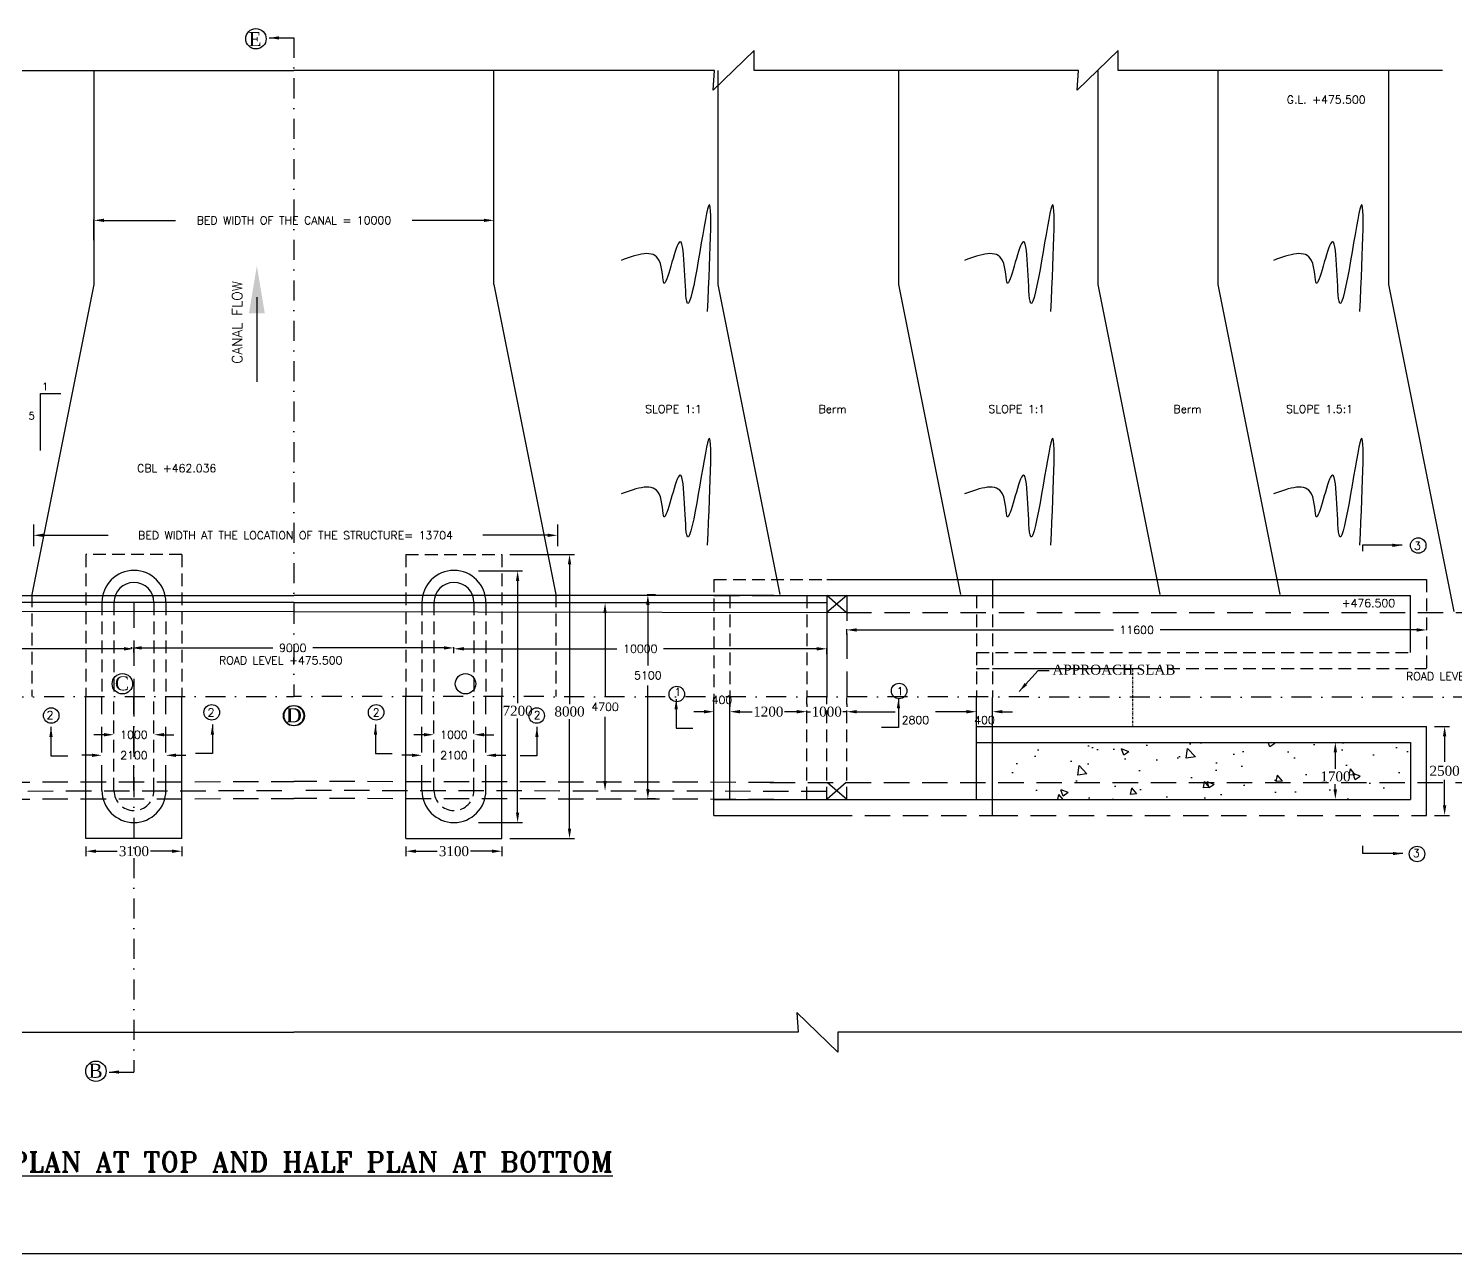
# Model space of a CAD drawing. Header units: millimetres. Extents: x 396 to 1487, y 1636 to 2989.
# Drawn here: x 753.3 to 1110, y 1636.4 to 1942.5 of the extents above; entities that cross this region are included whole.
import ezdxf
from ezdxf.enums import TextEntityAlignment as Align

# ---------------------------------------------------------------- set-up
doc = ezdxf.new("R2010")
doc.units = ezdxf.units.MM
for name, pattern in [('DASHDOT', [1, 0.5, -0.25, 0, -0.25]), ('DASHDOTX2', [2, 1, -0.5, 0, -0.5]), ('HIDDEN', [9.525, 6.35, -3.175])]:
    doc.linetypes.add(name, pattern=pattern)
doc.styles.add('ROMANS', font='romans')
doc.styles.add('ROMANT', font='romant')
doc.styles.get("Standard").update_dxf_attribs({"font": 'times.ttf'})
doc.styles.add('TIMES NEW ROMAN', font='times.ttf')
doc.dimstyles.new('ISO-25', dxfattribs={"dimtxt": 2.5, "dimasz": 2.5, "dimexe": 1.25, "dimexo": 2, "dimtad": 0, "dimtih": 1, "dimtoh": 1, "dimlfac": 100, "dimtxsty": 'TIMES NEW ROMAN', "dimcen": 2.5, "dimadec": 0, "dimazin": 0, "dimtfac": 1, "dimtmove": 0, "dimatfit": 3, "dimfxl": 1, "dimarcsym": 0})
doc.dimstyles.get("Standard").update_dxf_attribs({"dimtxt": 2, "dimasz": 2.5, "dimexe": 0.18, "dimexo": 0.18, "dimgap": 1.5, "dimtad": 0, "dimtih": 1, "dimtoh": 1, "dimdec": 0, "dimlfac": 100, "dimzin": 0, "dimdsep": 46, "dimtxsty": 'ROMANS', "dimcen": 0.09, "dimadec": 0, "dimazin": 0, "dimtfac": 1, "dimtdec": 0, "dimtofl": 0, "dimtmove": 1, "dimatfit": 1, "dimfxl": 1, "dimtolj": 1, "dimtzin": 0, "dimarcsym": 0})
doc.dimstyles.new('STANDARD$0', dxfattribs={"dimscale": 88.888889, "dimtxt": 0.02, "dimasz": 0.02, "dimexe": 0.1, "dimexo": 0.1, "dimgap": 0.09, "dimtad": 2, "dimtih": 1, "dimtoh": 1, "dimdec": 0, "dimzin": 1, "dimdsep": 46, "dimtxsty": 'Standard', "dimcen": 0.09, "dimadec": 0, "dimazin": 0, "dimtfac": 1, "dimtdec": 4, "dimtofl": 0, "dimtmove": 0, "dimatfit": 3, "dimfxl": 1, "dimtolj": 1, "dimtzin": 1, "dimarcsym": 0})

# ---------------------------------------------------------------- blocks, each defined once
blk = doc.blocks.new('*D35')
at = {"color": 0, "lineweight": -2, "transparency": 16777216}
for p, q in [((767.68, 1738.1), (767.68, 1735.68)), ((791.68, 1738.1), (791.68, 1735.68)), ((770.18, 1736.93), (775.5, 1736.93)), ((789.18, 1736.93), (783.86, 1736.93))]:
    blk.add_line(p, q, dxfattribs=at)
at = {"color": 0, "transparency": 16777216}
for points in [[(770.18, 1737.34), (770.18, 1736.51), (767.68, 1736.93)], [(789.18, 1737.34), (789.18, 1736.51), (791.68, 1736.93)]]:
    blk.add_solid(points, dxfattribs=at)
at = {"layer": 'Defpoints', "color": 0, "transparency": 16777216}
for p in [(767.68, 1740.1), (791.68, 1740.1), (791.68, 1736.93)]:
    blk.add_point(p, dxfattribs=at)
at = {"color": 0, "transparency": 16777216, "insert": (779.68, 1736.93), "char_height": 2.5, "attachment_point": 5, "style": 'TIMES NEW ROMAN'}
blk.add_mtext('3100', dxfattribs=at)
blk = doc.blocks.new('*D36')
at = {"color": 0, "lineweight": -2, "transparency": 16777216}
for p, q in [((769.18, 1760.9), (766.68, 1760.9)), ((790.18, 1760.9), (792.68, 1760.9))]:
    blk.add_line(p, q, dxfattribs=at)
at = {"color": 0, "transparency": 16777216}
for points in [[(769.18, 1761.32), (769.18, 1760.49), (771.68, 1760.9)], [(790.18, 1761.32), (790.18, 1760.49), (787.68, 1760.9)]]:
    blk.add_solid(points, dxfattribs=at)
at = {"layer": 'Defpoints', "color": 0, "transparency": 16777216}
for p in [(771.68, 1760.9), (787.68, 1760.9), (787.68, 1760.9)]:
    blk.add_point(p, dxfattribs=at)
at = {"color": 0, "transparency": 16777216, "insert": (779.68, 1760.9), "char_height": 2, "attachment_point": 5, "style": 'ROMANS'}
blk.add_mtext('\\A1;2100', dxfattribs=at)
blk = doc.blocks.new('A$C697F229C')
at = {"style": 'ROMANT'}
blk.add_text('%%UHALF PLAN AT TOP AND HALF PLAN AT BOTTOM', height=5, dxfattribs=at).set_placement((100.38, 1), align=Align.CENTER)
blk = doc.blocks.new('*D37')
at = {"color": 0, "lineweight": -2, "transparency": 16777216}
for p, q in [((772.18, 1766.05), (769.68, 1766.05)), ((787.18, 1766.05), (789.68, 1766.05))]:
    blk.add_line(p, q, dxfattribs=at)
at = {"color": 0, "transparency": 16777216}
for points in [[(772.18, 1766.46), (772.18, 1765.63), (774.68, 1766.05)], [(787.18, 1766.46), (787.18, 1765.63), (784.68, 1766.05)]]:
    blk.add_solid(points, dxfattribs=at)
at = {"layer": 'Defpoints', "color": 0, "transparency": 16777216}
for p in [(774.68, 1766.05), (784.68, 1766.05), (784.68, 1766.05)]:
    blk.add_point(p, dxfattribs=at)
at = {"color": 0, "transparency": 16777216, "insert": (779.68, 1766.05), "char_height": 2, "attachment_point": 5, "style": 'ROMANS'}
blk.add_mtext('\\A1;1000', dxfattribs=at)
blk = doc.blocks.new('*D42')
at = {"color": 0, "lineweight": -2, "transparency": 16777216}
for p, q in [((686.49, 1786.18), (686.49, 1787.7)), ((688.99, 1787.52), (727.25, 1787.52)), ((777.18, 1787.52), (738.92, 1787.52)), ((779.68, 1786.59), (779.68, 1787.7))]:
    blk.add_line(p, q, dxfattribs=at)
at = {"color": 0, "transparency": 16777216}
for points in [[(688.99, 1787.94), (688.99, 1787.1), (686.49, 1787.52)], [(777.18, 1787.94), (777.18, 1787.1), (779.68, 1787.52)]]:
    blk.add_solid(points, dxfattribs=at)
at = {"layer": 'Defpoints', "color": 0, "transparency": 16777216}
for p in [(779.68, 1787.52), (686.49, 1786), (779.68, 1786.41)]:
    blk.add_point(p, dxfattribs=at)
at = {"color": 0, "transparency": 16777216, "insert": (733.09, 1787.52), "char_height": 2, "attachment_point": 5, "style": 'ROMANS'}
blk.add_mtext('\\A1;10000', dxfattribs=at)
blk = doc.blocks.new('*D43')
at = {"color": 0, "lineweight": -2, "transparency": 16777216}
for p, q in [((769.68, 1889.66), (769.68, 1894.79)), ((772.18, 1894.61), (790.08, 1894.61)), ((867.18, 1894.61), (849.27, 1894.61)), ((869.68, 1889.66), (869.68, 1894.79))]:
    blk.add_line(p, q, dxfattribs=at)
at = {"color": 0, "transparency": 16777216}
for points in [[(772.18, 1895.02), (772.18, 1894.19), (769.68, 1894.61)], [(867.18, 1895.02), (867.18, 1894.19), (869.68, 1894.61)]]:
    blk.add_solid(points, dxfattribs=at)
at = {"layer": 'Defpoints', "color": 0, "transparency": 16777216}
for p in [(869.68, 1894.61), (769.68, 1889.48), (869.68, 1889.48)]:
    blk.add_point(p, dxfattribs=at)
at = {"color": 0, "transparency": 16777216, "insert": (819.68, 1894.61), "char_height": 2, "attachment_point": 5, "style": 'ROMANS'}
blk.add_mtext('\\A1;BED WIDTH OF THE CANAL = 10000', dxfattribs=at)
blk = doc.blocks.new('*D45')
at = {"color": 0, "lineweight": -2, "transparency": 16777216}
for p, q in [((757.07, 1815.89), (773.24, 1815.89)), ((883.07, 1815.89), (866.9, 1815.89))]:
    blk.add_line(p, q, dxfattribs=at)
at = {"color": 0, "transparency": 16777216}
for points in [[(757.07, 1816.3), (757.07, 1815.47), (754.57, 1815.89)], [(883.07, 1816.3), (883.07, 1815.47), (885.57, 1815.89)]]:
    blk.add_solid(points, dxfattribs=at)
at = {"layer": 'Defpoints', "color": 0, "transparency": 16777216}
for p in [(754.57, 1815.89), (885.57, 1815.89), (885.57, 1815.89)]:
    blk.add_point(p, dxfattribs=at)
at = {"color": 0, "transparency": 16777216, "insert": (820.07, 1815.89), "char_height": 2, "attachment_point": 5, "style": 'ROMANS'}
blk.add_mtext('\\A1;BED WIDTH AT THE LOCATION OF THE STRUCTURE= 13704', dxfattribs=at)
blk = doc.blocks.new('*D124')
at = {"color": 0, "lineweight": -2, "transparency": 16777216}
for p, q in [((847.67, 1738.1), (847.67, 1735.68)), ((871.67, 1738.1), (871.67, 1735.68)), ((850.17, 1736.93), (855.5, 1736.93)), ((869.17, 1736.93), (863.85, 1736.93))]:
    blk.add_line(p, q, dxfattribs=at)
at = {"color": 0, "transparency": 16777216}
for points in [[(850.17, 1737.34), (850.17, 1736.51), (847.67, 1736.93)], [(869.17, 1737.34), (869.17, 1736.51), (871.67, 1736.93)]]:
    blk.add_solid(points, dxfattribs=at)
at = {"layer": 'Defpoints', "color": 0, "transparency": 16777216}
for p in [(847.67, 1740.1), (871.67, 1740.1), (847.67, 1736.93)]:
    blk.add_point(p, dxfattribs=at)
at = {"color": 0, "transparency": 16777216, "insert": (859.67, 1736.93), "char_height": 2.5, "attachment_point": 5, "style": 'TIMES NEW ROMAN'}
blk.add_mtext('3100', dxfattribs=at)
blk = doc.blocks.new('*D125')
at = {"color": 0, "lineweight": -2, "transparency": 16777216}
for p, q in [((849.17, 1760.9), (846.67, 1760.9)), ((870.17, 1760.9), (872.67, 1760.9))]:
    blk.add_line(p, q, dxfattribs=at)
at = {"color": 0, "transparency": 16777216}
for points in [[(849.17, 1761.32), (849.17, 1760.49), (851.67, 1760.9)], [(870.17, 1761.32), (870.17, 1760.49), (867.67, 1760.9)]]:
    blk.add_solid(points, dxfattribs=at)
at = {"layer": 'Defpoints', "color": 0, "transparency": 16777216}
for p in [(851.67, 1760.9), (851.67, 1760.9), (867.67, 1760.9)]:
    blk.add_point(p, dxfattribs=at)
at = {"color": 0, "transparency": 16777216, "insert": (859.67, 1760.9), "char_height": 2, "attachment_point": 5, "style": 'ROMANS'}
blk.add_mtext('\\A1;2100', dxfattribs=at)
blk = doc.blocks.new('*D126')
at = {"color": 0, "lineweight": -2, "transparency": 16777216}
for p, q in [((779.09, 1787.53), (779.09, 1787.92)), ((781.59, 1787.74), (814.36, 1787.74)), ((857.17, 1787.74), (824.4, 1787.74)), ((859.67, 1786.41), (859.67, 1787.92))]:
    blk.add_line(p, q, dxfattribs=at)
at = {"color": 0, "transparency": 16777216}
for points in [[(781.59, 1788.16), (781.59, 1787.33), (779.09, 1787.74)], [(857.17, 1788.16), (857.17, 1787.33), (859.67, 1787.74)]]:
    blk.add_solid(points, dxfattribs=at)
at = {"layer": 'Defpoints', "color": 0, "transparency": 16777216}
for p in [(779.09, 1787.74), (779.09, 1787.35), (859.67, 1786.23)]:
    blk.add_point(p, dxfattribs=at)
at = {"color": 0, "transparency": 16777216, "insert": (819.38, 1787.74), "char_height": 2, "attachment_point": 5, "style": 'ROMANS'}
blk.add_mtext('\\A1;9000', dxfattribs=at)
blk = doc.blocks.new('*D127')
at = {"color": 0, "lineweight": -2, "transparency": 16777216}
for p, q in [((852.17, 1766.05), (849.67, 1766.05)), ((867.17, 1766.05), (869.67, 1766.05))]:
    blk.add_line(p, q, dxfattribs=at)
at = {"color": 0, "transparency": 16777216}
for points in [[(852.17, 1766.46), (852.17, 1765.63), (854.67, 1766.05)], [(867.17, 1766.46), (867.17, 1765.63), (864.67, 1766.05)]]:
    blk.add_solid(points, dxfattribs=at)
at = {"layer": 'Defpoints', "color": 0, "transparency": 16777216}
for p in [(854.67, 1766.05), (854.67, 1766.05), (864.67, 1766.05)]:
    blk.add_point(p, dxfattribs=at)
at = {"color": 0, "transparency": 16777216, "insert": (859.67, 1766.05), "char_height": 2, "attachment_point": 5, "style": 'ROMANS'}
blk.add_mtext('\\A1;1000', dxfattribs=at)
blk = doc.blocks.new('*D128')
at = {"color": 0, "lineweight": -2, "transparency": 16777216}
for p, q in [((922.17, 1771.8), (919.67, 1771.8)), ((924.67, 1770.36), (924.67, 1771.98)), ((928.67, 1770.36), (928.67, 1771.98)), ((931.17, 1771.8), (933.67, 1771.8))]:
    blk.add_line(p, q, dxfattribs=at)
at = {"color": 0, "transparency": 16777216}
for points in [[(922.17, 1772.22), (922.17, 1771.38), (924.67, 1771.8)], [(931.17, 1772.22), (931.17, 1771.38), (928.67, 1771.8)]]:
    blk.add_solid(points, dxfattribs=at)
at = {"layer": 'Defpoints', "color": 0, "transparency": 16777216}
for p in [(924.67, 1771.8), (924.67, 1770.18), (928.67, 1770.18)]:
    blk.add_point(p, dxfattribs=at)
at = {"color": 0, "transparency": 16777216, "insert": (926.67, 1774.73), "char_height": 2, "attachment_point": 5, "style": 'ROMANS'}
blk.add_mtext('\\A1;400', dxfattribs=at)
blk = doc.blocks.new('*D129')
at = {"color": 0, "lineweight": -2, "transparency": 16777216}
for p, q in [((947.86, 1773.8), (947.86, 1773.05)), ((957.86, 1773.8), (957.86, 1773.05)), ((945.36, 1771.8), (942.86, 1771.8)), ((947.86, 1771.8), (948.82, 1771.8)), ((957.86, 1771.8), (956.89, 1771.8)), ((960.36, 1771.8), (962.86, 1771.8))]:
    blk.add_line(p, q, dxfattribs=at)
at = {"color": 0, "transparency": 16777216}
for points in [[(945.36, 1772.22), (945.36, 1771.38), (947.86, 1771.8)], [(960.36, 1772.22), (960.36, 1771.38), (957.86, 1771.8)]]:
    blk.add_solid(points, dxfattribs=at)
at = {"layer": 'Defpoints', "color": 0, "transparency": 16777216}
for p in [(947.86, 1771.8), (947.86, 1771.8), (957.86, 1771.8)]:
    blk.add_point(p, dxfattribs=at)
at = {"color": 0, "transparency": 16777216, "insert": (952.86, 1771.8), "char_height": 2.5, "attachment_point": 5, "style": 'TIMES NEW ROMAN'}
blk.add_mtext('1000', dxfattribs=at)
blk = doc.blocks.new('*D130')
at = {"color": 0, "lineweight": -2, "transparency": 16777216}
for p, q in [((859.67, 1786.59), (859.67, 1787.7)), ((862.17, 1787.52), (900.43, 1787.52)), ((950.36, 1787.52), (912.1, 1787.52)), ((952.86, 1786.18), (952.86, 1787.7))]:
    blk.add_line(p, q, dxfattribs=at)
at = {"color": 0, "transparency": 16777216}
for points in [[(862.17, 1787.94), (862.17, 1787.1), (859.67, 1787.52)], [(950.36, 1787.94), (950.36, 1787.1), (952.86, 1787.52)]]:
    blk.add_solid(points, dxfattribs=at)
at = {"layer": 'Defpoints', "color": 0, "transparency": 16777216}
for p in [(859.67, 1787.52), (859.67, 1786.41), (952.86, 1786)]:
    blk.add_point(p, dxfattribs=at)
at = {"color": 0, "transparency": 16777216, "insert": (906.26, 1787.52), "char_height": 2, "attachment_point": 5, "style": 'ROMANS'}
blk.add_mtext('\\A1;10000', dxfattribs=at)
blk = doc.blocks.new('*D131')
at = {"color": 0, "lineweight": -2, "transparency": 16777216}
for p, q in [((957.86, 1791.12), (957.86, 1792.41)), ((960.36, 1792.23), (1024.51, 1792.23)), ((1100.33, 1792.23), (1036.18, 1792.23)), ((1102.83, 1792.4), (1102.83, 1792.41))]:
    blk.add_line(p, q, dxfattribs=at)
at = {"color": 0, "transparency": 16777216}
for points in [[(960.36, 1792.65), (960.36, 1791.81), (957.86, 1792.23)], [(1100.33, 1792.65), (1100.33, 1791.81), (1102.83, 1792.23)]]:
    blk.add_solid(points, dxfattribs=at)
at = {"layer": 'Defpoints', "color": 0, "transparency": 16777216}
for p in [(957.86, 1792.23), (957.86, 1790.94), (1102.83, 1792.22)]:
    blk.add_point(p, dxfattribs=at)
at = {"color": 0, "transparency": 16777216, "insert": (1030.35, 1792.23), "char_height": 2, "attachment_point": 5, "style": 'ROMANS'}
blk.add_mtext('\\A1;11600', dxfattribs=at)
blk = doc.blocks.new('*D132')
at = {"color": 0, "lineweight": -2, "transparency": 16777216}
for p, q in [((987.8, 1771.8), (985.3, 1771.8)), ((990.3, 1770.36), (990.3, 1771.98)), ((994.3, 1770.36), (994.3, 1771.98)), ((996.8, 1771.8), (999.3, 1771.8))]:
    blk.add_line(p, q, dxfattribs=at)
at = {"color": 0, "transparency": 16777216}
for points in [[(987.8, 1772.22), (987.8, 1771.38), (990.3, 1771.8)], [(996.8, 1772.22), (996.8, 1771.38), (994.3, 1771.8)]]:
    blk.add_solid(points, dxfattribs=at)
at = {"layer": 'Defpoints', "color": 0, "transparency": 16777216}
for p in [(990.3, 1771.8), (990.3, 1770.18), (994.3, 1770.18)]:
    blk.add_point(p, dxfattribs=at)
at = {"color": 0, "transparency": 16777216, "insert": (992.3, 1769.72), "char_height": 2, "attachment_point": 5, "style": 'ROMANS'}
blk.add_mtext('\\A1;400', dxfattribs=at)
blk = doc.blocks.new('*D133')
at = {"color": 0, "linetype": 'HIDDEN', "lineweight": -2, "transparency": 16777216}
for p, q in [((1104.83, 1768.13), (1108.57, 1768.13)), ((1107.32, 1765.63), (1107.32, 1758.9)), ((1107.32, 1748.39), (1107.32, 1755.11)), ((1104.83, 1745.89), (1108.57, 1745.89))]:
    blk.add_line(p, q, dxfattribs=at)
at = {"color": 0, "linetype": 'HIDDEN', "transparency": 16777216}
for points in [[(1106.91, 1765.63), (1107.74, 1765.63), (1107.32, 1768.13)], [(1106.91, 1748.39), (1107.74, 1748.39), (1107.32, 1745.89)]]:
    blk.add_solid(points, dxfattribs=at)
at = {"layer": 'Defpoints', "color": 0, "linetype": 'HIDDEN', "transparency": 16777216}
for p in [(1102.83, 1768.13), (1107.32, 1768.13), (1102.83, 1745.89)]:
    blk.add_point(p, dxfattribs=at)
at = {"color": 0, "linetype": 'HIDDEN', "transparency": 16777216, "insert": (1107.32, 1757.01), "char_height": 2.5, "attachment_point": 5, "style": 'TIMES NEW ROMAN'}
blk.add_mtext('2500', dxfattribs=at)
blk = doc.blocks.new('*D134')
at = {"color": 0, "lineweight": -2, "transparency": 16777216}
for p, q in [((1078, 1764.13), (1078.75, 1764.13)), ((1080, 1761.63), (1080, 1757.51)), ((1080, 1752.38), (1080, 1753.71)), ((1078, 1749.88), (1078.75, 1749.88))]:
    blk.add_line(p, q, dxfattribs=at)
at = {"color": 0, "transparency": 16777216}
for points in [[(1079.59, 1761.63), (1080.42, 1761.63), (1080, 1764.13)], [(1079.59, 1752.38), (1080.42, 1752.38), (1080, 1749.88)]]:
    blk.add_solid(points, dxfattribs=at)
at = {"layer": 'Defpoints', "color": 0, "transparency": 16777216}
for p in [(1080, 1764.13), (1080, 1749.88), (1080, 1749.88)]:
    blk.add_point(p, dxfattribs=at)
at = {"color": 0, "transparency": 16777216, "insert": (1080.04, 1755.61), "char_height": 2.5, "attachment_point": 5, "style": 'TIMES NEW ROMAN'}
blk.add_mtext('1700', dxfattribs=at)
blk = doc.blocks.new('*D135')
at = {"color": 0, "lineweight": -2, "transparency": 16777216}
for p, q in [((957.86, 1770.36), (957.86, 1771.98)), ((960.36, 1771.8), (970.01, 1771.8)), ((987.8, 1771.8), (980.06, 1771.8)), ((990.3, 1770.36), (990.3, 1771.98))]:
    blk.add_line(p, q, dxfattribs=at)
at = {"color": 0, "transparency": 16777216}
for points in [[(960.36, 1772.22), (960.36, 1771.38), (957.86, 1771.8)], [(987.8, 1772.22), (987.8, 1771.38), (990.3, 1771.8)]]:
    blk.add_solid(points, dxfattribs=at)
at = {"layer": 'Defpoints', "color": 0, "transparency": 16777216}
for p in [(957.86, 1771.8), (957.86, 1770.18), (990.3, 1770.18)]:
    blk.add_point(p, dxfattribs=at)
at = {"color": 0, "transparency": 16777216, "insert": (975.03, 1769.72), "char_height": 2, "attachment_point": 5, "style": 'ROMANS'}
blk.add_mtext('\\A1;2800', dxfattribs=at)
blk = doc.blocks.new('*D136')
at = {"color": 0, "lineweight": -2, "transparency": 16777216}
for p, q in [((928.67, 1773.8), (928.67, 1773.05)), ((931.17, 1771.8), (934.23, 1771.8)), ((945.36, 1771.8), (942.3, 1771.8)), ((947.86, 1769.8), (947.86, 1770.55))]:
    blk.add_line(p, q, dxfattribs=at)
at = {"color": 0, "transparency": 16777216}
for points in [[(931.17, 1772.22), (931.17, 1771.38), (928.67, 1771.8)], [(945.36, 1772.22), (945.36, 1771.38), (947.86, 1771.8)]]:
    blk.add_solid(points, dxfattribs=at)
at = {"layer": 'Defpoints', "color": 0, "transparency": 16777216}
for p in [(928.67, 1771.8), (928.67, 1771.8), (947.86, 1771.8)]:
    blk.add_point(p, dxfattribs=at)
at = {"color": 0, "transparency": 16777216, "insert": (938.26, 1771.8), "char_height": 2.5, "attachment_point": 5, "style": 'TIMES NEW ROMAN'}
blk.add_mtext('1200', dxfattribs=at)
blk = doc.blocks.new('*D137')
at = {"color": 0, "lineweight": -2, "transparency": 16777216}
for p, q in [((873.67, 1811.1), (889.82, 1811.1)), ((888.57, 1808.6), (888.57, 1773.72)), ((888.57, 1742.6), (888.57, 1769.93)), ((873.67, 1740.1), (889.82, 1740.1))]:
    blk.add_line(p, q, dxfattribs=at)
at = {"color": 0, "transparency": 16777216}
for points in [[(888.15, 1808.6), (888.99, 1808.6), (888.57, 1811.1)], [(888.15, 1742.6), (888.99, 1742.6), (888.57, 1740.1)]]:
    blk.add_solid(points, dxfattribs=at)
at = {"layer": 'Defpoints', "color": 0, "transparency": 16777216}
for p in [(871.67, 1811.1), (871.67, 1740.1), (888.57, 1740.1)]:
    blk.add_point(p, dxfattribs=at)
at = {"color": 0, "transparency": 16777216, "insert": (888.57, 1771.83), "char_height": 2.5, "attachment_point": 5, "style": 'TIMES NEW ROMAN'}
blk.add_mtext('8000', dxfattribs=at)
blk = doc.blocks.new('*D138')
at = {"color": 0, "lineweight": -2, "transparency": 16777216}
for p, q in [((865.79, 1806.99), (876.84, 1806.99)), ((875.59, 1804.49), (875.59, 1773.92)), ((875.59, 1746.59), (875.59, 1770.12)), ((865.79, 1744.09), (876.84, 1744.09))]:
    blk.add_line(p, q, dxfattribs=at)
at = {"color": 0, "transparency": 16777216}
for points in [[(875.17, 1804.49), (876, 1804.49), (875.59, 1806.99)], [(875.17, 1746.59), (876, 1746.59), (875.59, 1744.09)]]:
    blk.add_solid(points, dxfattribs=at)
at = {"layer": 'Defpoints', "color": 0, "transparency": 16777216}
for p in [(863.79, 1806.99), (863.79, 1744.09), (875.59, 1744.09)]:
    blk.add_point(p, dxfattribs=at)
at = {"color": 0, "transparency": 16777216, "insert": (875.59, 1772.02), "char_height": 2.5, "attachment_point": 5, "style": 'TIMES NEW ROMAN'}
blk.add_mtext('7200', dxfattribs=at)
blk = doc.blocks.new('*D139')
at = {"color": 0, "lineweight": -2, "transparency": 16777216}
for p, q in [((910.05, 1801.01), (907.97, 1801.01)), ((908.15, 1798.51), (908.15, 1783.38)), ((908.15, 1752.51), (908.15, 1778.38)), ((910.05, 1750.01), (907.97, 1750.01))]:
    blk.add_line(p, q, dxfattribs=at)
at = {"color": 0, "transparency": 16777216}
for points in [[(907.73, 1798.51), (908.57, 1798.51), (908.15, 1801.01)], [(907.73, 1752.51), (908.57, 1752.51), (908.15, 1750.01)]]:
    blk.add_solid(points, dxfattribs=at)
at = {"layer": 'Defpoints', "color": 0, "transparency": 16777216}
for p in [(910.23, 1801.01), (908.15, 1750.01), (910.23, 1750.01)]:
    blk.add_point(p, dxfattribs=at)
at = {"color": 0, "transparency": 16777216, "insert": (908.15, 1780.88), "char_height": 2, "attachment_point": 5, "style": 'ROMANS'}
blk.add_mtext('\\A1;5100', dxfattribs=at)
blk = doc.blocks.new('*D140')
at = {"color": 0, "lineweight": -2, "transparency": 16777216}
for p, q in [((897.45, 1796.51), (897.45, 1775.51)), ((897.45, 1754.51), (897.45, 1770.51))]:
    blk.add_line(p, q, dxfattribs=at)
at = {"color": 0, "transparency": 16777216}
for points in [[(897.03, 1796.51), (897.86, 1796.51), (897.45, 1799.01)], [(897.03, 1754.51), (897.86, 1754.51), (897.45, 1752.01)]]:
    blk.add_solid(points, dxfattribs=at)
at = {"layer": 'Defpoints', "color": 0, "transparency": 16777216}
for p in [(897.45, 1799.01), (897.45, 1752.01), (897.45, 1752.01)]:
    blk.add_point(p, dxfattribs=at)
at = {"color": 0, "transparency": 16777216, "insert": (897.45, 1773.01), "char_height": 2, "attachment_point": 5, "style": 'ROMANS'}
blk.add_mtext('\\A1;4700', dxfattribs=at)

msp = doc.modelspace()

# ---------------------------------------------------------------- hatches: boundary and pattern name
at = {"linetype": 'HIDDEN'}
h = msp.add_hatch(dxfattribs=at)
h.set_pattern_fill('AR-CONC', color=256, scale=0.1, style=0)
h.set_pattern_definition([(130, (1639.352, 0), (-18.21847, -1.59391), [1.905, -20.955]), (185, (1639.352, 0), (3.52428, 19.10566), [1.524, -16.764]), (79.549, (1637.834, -0.133), (-14.69425, 17.51167), [1.619, -17.809]), (133.8158, (1639.352, 5.08), (-27.1079, -4.20423), [2.8575, -31.4325]), (83.3644, (1637.093, 4.73), (-23.74042, 24.74256), [2.4285, -26.7135]), (188.816, (1639.352, 5.08), (-23.74046, 24.7425), [2.286, -25.146]), (159, (1636.812, 3.81), (-15.16149, -10.22655), [1.905, -20.955]), (214, (1636.812, 3.81), (-6.1802, 18.4188), [1.524, -16.764]), (108.5486, (1635.549, 2.958), (-21.34165, 8.19229), [1.619, -17.809]), (142.5, (1639.352, 0), (-0.30886, 8.455504), [0, -16.5608, 0, -17.018, 0, -16.8275]), (172.5, (1639.352, 0), (-6.681966, 10.018057), [0, -9.7028, 0, -16.1798, 0, -6.4135]), (212.5, (1645.016, 0), (-13.55906, -0.572874), [0, -6.35, 0, -19.812, 0, -26.289]), (222.5, (1647.556, 0), (-14.81292, 2.54265), [0, -8.255, 0, -13.1572, 0, -18.669])])
h.paths.add_polyline_path([(994.30233, 1764.12886), (1098.83305, 1764.12886), (1098.83305, 1754.1286), (994.30233, 1754.1286)])
h.paths.add_polyline_path([(994.30233, 1754.1286), (1098.83305, 1754.1286), (1098.83305, 1749.88555), (994.30233, 1749.88138), (994.30233, 1749.88521)])

# ---------------------------------------------------------------- linework, layer by layer
at = {"linetype": 'DASHDOTX2', "ltscale": 5}
for p, q in [((819.68051, 1940.20311), (819.68051, 1775.60284)), ((504.70132, 1775.38368), (819.67604, 1775.60284)), ((779.68051, 1775.60366), (779.68051, 1681.73823)), ((1134.65076, 1775.38368), (819.67604, 1775.60284))]:
    msp.add_line(p, q, dxfattribs=at)
for p, q in [((934.74004, 1937.08614), (924.44212, 1927.17732)), ((934.74004, 1932.07125), (934.74004, 1937.08614)), ((1025.73387, 1937.08614), (1015.43596, 1927.17732)), ((1025.73387, 1932.07125), (1025.73387, 1937.08614)), ((714.52897, 1932.07125), (819.67604, 1932.07125)), ((769.67604, 1932.07125), (769.67604, 1878.55433)), ((924.82311, 1932.07125), (819.67604, 1932.07125)), ((869.67604, 1878.55433), (869.67604, 1932.07125)), ((924.44212, 1927.17732), (924.82311, 1932.07125)), ((925.67604, 1932.07125), (925.67604, 1878.55433)), ((945.7556, 1932.07125), (934.74004, 1932.07125)), ((1015.81695, 1932.07125), (945.7556, 1932.07125)), ((970.78581, 1932.07125), (970.78581, 1878.55433)), ((1015.43596, 1927.17732), (1015.81695, 1932.07125)), ((1020.63048, 1932.07125), (1020.63048, 1878.55433)), ((1036.74943, 1932.07125), (1025.73387, 1932.07125)), ((1106.81078, 1932.07125), (1036.74943, 1932.07125)), ((1050.63048, 1932.07125), (1050.63048, 1878.55433)), ((1093.29048, 1932.07125), (1093.29048, 1878.55433)), ((769.67604, 1878.55433), (754.18051, 1801.07664)), ((869.67604, 1878.55433), (885.17158, 1801.07664)), ((925.67604, 1878.55433), (941.17158, 1801.07664)), ((970.78581, 1878.55433), (986.28135, 1801.07664)), ((1020.63048, 1878.55433), (1036.12601, 1801.07664)), ((1050.63048, 1878.55433), (1066.12601, 1801.07664)), ((1093.29048, 1878.55433), (1109.63077, 1796.85284)), ((756.29352, 1837.07933), (756.29352, 1851.3483)), ((756.29352, 1851.3483), (761.37081, 1851.3483)), ((754.57339, 1818.60037), (754.57339, 1813.17596)), ((885.56687, 1818.60037), (885.56687, 1813.17596)), ((952.85767, 1804.8786), (994.30233, 1804.8786)), ((994.30233, 1804.8786), (1102.83295, 1804.8786)), ((819.67604, 1799.10284), (686.49442, 1799.10284)), ((699.68051, 1800.8786), (819.68051, 1800.8786)), ((939.67158, 1800.8786), (819.67158, 1800.8786)), ((819.67604, 1799.10284), (952.85767, 1799.10284)), ((939.67158, 1800.8786), (944.67158, 1800.8786)), ((944.67158, 1800.8786), (1098.83305, 1800.8786)), ((952.85767, 1800.8786), (952.85767, 1775.3786)), ((957.74596, 1796.6286), (952.85767, 1800.8786)), ((957.85767, 1800.8786), (952.85767, 1796.6286)), ((1098.83305, 1791.6353), (1098.83305, 1800.8786)), ((819.68051, 1796.85284), (681.60613, 1796.6286)), ((819.67158, 1796.85284), (957.74596, 1796.6286)), ((994.30233, 1782.6353), (1029.30233, 1782.6353)), ((767.68051, 1740.10366), (767.68051, 1775.60366)), ((791.68051, 1740.10366), (791.68051, 1775.60366)), ((847.67158, 1740.10366), (847.67158, 1775.60366)), ((871.67158, 1740.10366), (871.67158, 1775.60366)), ((924.67158, 1745.8786), (924.67158, 1775.3786)), ((928.67158, 1749.8786), (928.67158, 1775.3786)), ((990.30233, 1749.88521), (990.30233, 1775.38521)), ((994.30233, 1749.88521), (994.30233, 1775.38521)), ((990.30233, 1768.12886), (1102.83323, 1768.12886)), ((1102.83295, 1745.88555), (1102.83323, 1768.12886)), ((990.30233, 1764.12886), (1098.83305, 1764.12886)), ((1098.83305, 1764.12886), (1098.83305, 1749.88555)), ((924.67158, 1749.8786), (1098.83305, 1749.88555)), ((939.67158, 1749.8786), (944.67158, 1749.8786)), ((924.67158, 1745.8786), (952.85896, 1745.8786)), ((791.68051, 1740.10366), (767.68051, 1740.10366)), ((847.67158, 1740.10366), (871.67158, 1740.10366)), ((955.67252, 1686.72252), (945.37461, 1696.63134)), ((945.37461, 1696.63134), (945.7556, 1691.73742)), ((693.59649, 1691.73742), (819.67604, 1691.73742)), ((945.7556, 1691.73742), (819.67604, 1691.73742)), ((1122.08265, 1691.73742), (955.67252, 1691.73742)), ((955.67252, 1691.73742), (955.67252, 1686.72252)), ((592.00045, 1636.39585), (1487.00045, 1636.39585))]:
    msp.add_line(p, q)
at = {"linetype": 'HIDDEN', "ltscale": 0.5}
for p, q in [((791.68051, 1811.10366), (767.68051, 1811.10366)), ((767.68051, 1811.10366), (767.68051, 1775.60366)), ((791.68051, 1811.10366), (791.68051, 1775.60366)), ((847.67158, 1811.10366), (871.67158, 1811.10366)), ((847.67158, 1811.10366), (847.67158, 1775.60366)), ((871.67158, 1811.10366), (871.67158, 1775.60366)), ((924.67158, 1804.8786), (924.67158, 1775.3786)), ((924.67158, 1804.8786), (952.85767, 1804.8786)), ((1102.83295, 1804.8786), (1102.83323, 1782.6353)), ((754.18051, 1801.07664), (754.18051, 1775.60284)), ((771.68051, 1799.10366), (771.68051, 1775.60366)), ((774.68051, 1799.10366), (774.68051, 1775.60366)), ((784.68051, 1799.10366), (784.68051, 1775.60366)), ((787.68051, 1799.10366), (787.68051, 1775.60366)), ((851.67158, 1799.10366), (851.67158, 1775.60366)), ((854.67158, 1799.10366), (854.67158, 1775.60366)), ((864.67158, 1799.10366), (864.67158, 1775.60366)), ((867.67158, 1799.10366), (867.67158, 1775.60366)), ((885.17158, 1801.07664), (885.17158, 1775.60284)), ((928.67158, 1800.8786), (928.67158, 1775.3786)), ((947.85767, 1800.8786), (947.85767, 1775.3786)), ((990.30233, 1800.8786), (990.30233, 1775.3786)), ((994.30233, 1800.8786), (994.30233, 1775.3786)), ((990.30233, 1786.6353), (1098.83312, 1786.6353)), ((990.30233, 1782.6353), (1102.83323, 1782.6353)), ((774.68051, 1752.10366), (774.68051, 1775.60366)), ((784.68051, 1752.10366), (784.68051, 1775.60366)), ((854.67158, 1752.10366), (854.67158, 1775.60366)), ((864.67158, 1752.10366), (864.67158, 1775.60366)), ((947.85767, 1749.8786), (947.85767, 1775.3786)), ((952.85767, 1749.8786), (952.85767, 1775.3786)), ((957.85767, 1749.8786), (957.85767, 1775.3786))]:
    msp.add_line(p, q, dxfattribs=at)
at = {"linetype": 'HIDDEN'}
for p, q in [((994.30233, 1804.8786), (994.30233, 1800.8786)), ((779.68051, 1799.10366), (779.68051, 1775.60366)), ((924.67158, 1800.8786), (964.67158, 1800.8786)), ((957.85767, 1800.8786), (957.85767, 1775.3786)), ((957.74596, 1796.6286), (1153.86026, 1796.6286)), ((1098.83312, 1786.6353), (1098.83305, 1791.6353)), ((771.68051, 1752.10366), (771.68051, 1775.60366)), ((779.68051, 1752.10366), (779.68051, 1775.60366)), ((787.68051, 1752.10366), (787.68051, 1775.60366)), ((851.67158, 1752.10366), (851.67158, 1775.60366)), ((867.67158, 1752.10366), (867.67158, 1775.60366)), ((686.49442, 1751.85396), (819.67604, 1752.10284)), ((699.68051, 1754.1286), (819.67604, 1754.35284)), ((939.67158, 1754.1286), (819.67604, 1754.35284)), ((952.85767, 1751.85396), (819.67604, 1752.10284)), ((938.60311, 1754.1286), (1153.86026, 1754.1286)), ((957.74596, 1754.1286), (952.85767, 1749.8786)), ((957.85767, 1749.8786), (952.85767, 1754.1286)), ((699.68051, 1749.8786), (819.67604, 1750.10284)), ((939.67158, 1749.8786), (819.67604, 1750.10284)), ((994.30233, 1745.8786), (994.30233, 1749.88521)), ((952.85896, 1745.8786), (994.30233, 1745.8786)), ((994.30233, 1745.8786), (1102.83287, 1745.8786))]:
    msp.add_line(p, q, dxfattribs=at)
at = {"linetype": 'DASHDOT'}
msp.add_line((1029.30233, 1782.6353), (1029.30233, 1768.12886), dxfattribs=at)
msp.add_lwpolyline([(810.40757, 1875.38265), (810.40757, 1854.20807)])
for centre, radius in [((810.17795, 1939.99693), 2.54951), ((1100.72715, 1813.33448), 1.93746), ((776.79118, 1778.7906), 2.54951), ((862.56091, 1778.7906), 2.54951), ((915.38198, 1776.2098), 1.93746), ((970.95533, 1776.98062), 1.93746), ((799.13016, 1771.64139), 1.93746), ((819.58315, 1770.80999), 2.54951), ((819.76894, 1770.80999), 2.54951), ((840.22193, 1771.64139), 1.93746), ((758.99837, 1770.83515), 1.93746), ((880.35372, 1770.83515), 1.93746), ((1100.43631, 1736.23712), 1.93746), ((770.18241, 1681.94441), 2.54951)]:
    msp.add_circle(centre, radius)
for centre, radius, start, end in [((779.68051, 1799.10366), 8, 0, 180), ((859.67158, 1799.10366), 8, 0, 180), ((779.68051, 1799.10366), 5, 0, 180), ((859.67158, 1799.10366), 5, 0, 180), ((779.68051, 1752.10366), 8, 180, 0), ((859.67158, 1752.10366), 8, 180, 0)]:
    msp.add_arc(centre, radius, start, end)
at = {"linetype": 'HIDDEN', "ltscale": 0.5}
for centre in [(779.68051, 1752.10366), (859.67158, 1752.10366)]:
    msp.add_arc(centre, 5, 180, 0, dxfattribs=at)
for points in [[(923.08923, 1871.79362), (923.08923, 1897.4022), (917.86903, 1874.4019), (915.97077, 1889.10312), (912.17427, 1878.90712), (910.98786, 1884.59791), (901.49659, 1884.59791)], [(1008.90787, 1871.79362), (1008.90787, 1897.4022), (1003.68767, 1874.4019), (1001.78942, 1889.10312), (997.99291, 1878.90712), (996.8065, 1884.59791), (987.31523, 1884.59791)], [(1086.15006, 1871.79362), (1086.15006, 1897.4022), (1080.92986, 1874.4019), (1079.0316, 1889.10312), (1075.2351, 1878.90712), (1074.04869, 1884.59791), (1064.55742, 1884.59791)], [(923.08923, 1813.43276), (923.08923, 1839.04133), (917.86903, 1816.04104), (915.97077, 1830.74226), (912.17427, 1820.54625), (910.98786, 1826.23705), (901.49659, 1826.23705)], [(1008.90787, 1813.43276), (1008.90787, 1839.04133), (1003.68767, 1816.04104), (1001.78942, 1830.74226), (997.99291, 1820.54625), (996.8065, 1826.23705), (987.31523, 1826.23705)], [(1086.15006, 1813.43276), (1086.15006, 1839.04133), (1080.92986, 1816.04104), (1079.0316, 1830.74226), (1075.2351, 1820.54625), (1074.04869, 1826.23705), (1064.55742, 1826.23705)]]:
    msp.add_spline(points, degree=3)
msp.add_solid([(808.42632, 1871.33828), (810.40757, 1883.2258), (812.38882, 1871.33828)])

# ---------------------------------------------------------------- block references
msp.add_blockref('A$C697F229C', (713.12246, 1655.78174))

# ---------------------------------------------------------------- texts
at = {"style": 'ROMANS'}
for s, height, p in [('G.L. +475.500', 2, (1067.87312, 1923.78135)), ('1', 1.875, (756.6828, 1852.15972)), ('SLOPE 1:1', 2, (907.48442, 1846.44662)), ('Berm', 2, (950.81438, 1846.44662)), ('SLOPE 1:1', 2, (993.30306, 1846.44662)), ('Berm', 2, (1039.53394, 1846.44662)), ('SLOPE 1.5:1', 2, (1067.68811, 1846.44662)), ('5', 1.875, (753.31209, 1844.80447)), ('  CBL +462.036', 2, (777.72872, 1831.661)), (' +476.500', 2, (1080.21284, 1797.94771)), (' ROAD LEVEL +475.500', 2, (799.5749, 1783.62991)), (' ROAD LEVEL +475.500', 2, (1096.29336, 1779.67098)), ('1', 2, (914.78599, 1775.74434)), ('1', 2, (970.35404, 1775.93361)), ('2', 2, (757.84441, 1769.95646)), ('2', 2, (798.07925, 1770.58404)), ('2', 2, (839.36807, 1770.58404)), ('2', 2, (879.60291, 1769.95646))]:
    msp.add_text(s, height=height, dxfattribs=at).set_placement(p)
at = {"style": 'ROMANT'}
msp.add_text('CANAL FLOW', height=2.5, rotation=90, dxfattribs=at).set_placement((806.73711, 1869.10273), align=Align.CENTER)
at = {"style": 'ROMANS'}
for p in [(1099.64609, 1812.30441), (1099.35526, 1735.46911)]:
    msp.add_text('3', height=2, rotation=358.8562331, dxfattribs=at).set_placement(p)
for s, insert, char_height, width, attachment_point in [('E', (808.31299, 1938.14387), 3.5, 4.365, 7), ('APPROACH SLAB', (1009.28647, 1783.55588), 2.5, 100, 1), ('C', (774.92622, 1780.64366), 3.5, 4.365, 1), ('D', (817.71819, 1772.66305), 3.5, 4.365, 1), ('D', (821.63389, 1772.66305), 3.5, 4.365, 3), ('B', (768.31746, 1683.79746), 3.5, 4.365, 1)]:
    msp.add_mtext(s, dxfattribs=dict(insert=insert, char_height=char_height, width=width, attachment_point=attachment_point))

# ---------------------------------------------------------------- dimensions: what is measured, and where the dimension line sits
for base, p1, p2, text, override, picture, middle in [((869.67604, 1894.6076), (769.67604, 1889.48033), (869.67604, 1889.48033), 'BED WIDTH OF THE CANAL = 10000', {"dimscale": 1, "dimtxt": 2, "dimasz": 2.5, "dimexe": 0.18, "dimexo": 0.18, "dimgap": 1.5, "dimtad": 0, "dimlfac": 100, "dimzin": 0, "dimtxsty": 'ROMANS', "dimtdec": 0, "dimtmove": 2, "dimatfit": 1, "dimtzin": 0}, '*D43', (819.67604, 1894.6076)), ((885.56687, 1815.88816), (754.57339, 1815.88816), (885.56687, 1815.88816), 'BED WIDTH AT THE LOCATION OF THE STRUCTURE= 13704', {"dimscale": 1, "dimtxt": 2, "dimasz": 2.5, "dimexe": 0.18, "dimexo": 0.18, "dimgap": 1.5, "dimtad": 0, "dimlfac": 100, "dimzin": 0, "dimtxsty": 'ROMANS', "dimtdec": 0, "dimtmove": 2, "dimatfit": 1, "dimtzin": 0}, '*D45', (820.07013, 1815.88816)), ((779.68051, 1787.51962), (686.49442, 1786.00449), (779.68051, 1786.40873), '10000', {"dimscale": 1, "dimtxt": 2, "dimasz": 2.5, "dimexe": 0.18, "dimexo": 0.18, "dimgap": 1.5, "dimtad": 0, "dimlfac": 100, "dimzin": 0, "dimtxsty": 'ROMANS', "dimtdec": 0, "dimtmove": 1, "dimatfit": 1, "dimtzin": 0}, '*D42', (733.08746, 1787.51962)), ((787.68051, 1760.90349), (771.68051, 1760.90349), (787.68051, 1760.90349), '2100', {"dimscale": 1, "dimtxt": 2, "dimasz": 2.5, "dimexe": 0.18, "dimexo": 0.18, "dimgap": 1.5, "dimtad": 0, "dimlfac": 100, "dimzin": 0, "dimtxsty": 'ROMANS', "dimtdec": 0, "dimtmove": 1, "dimatfit": 1, "dimtzin": 0}, '*D36', (779.68051, 1760.90349))]:
    dim = msp.add_linear_dim(base=base, p1=p1, p2=p2, text=text, dimstyle='STANDARD$0', override=override)
    dim.commit()
    dim.dimension.update_dxf_attribs({"geometry": picture, "text_midpoint": middle})
for base, p1, p2, text, picture, middle in [((888.56846, 1740.10366), (871.67158, 1811.10366), (871.67158, 1740.10366), '8000', '*D137', (888.56846, 1771.82529)), ((875.58816, 1744.09109), (863.78577, 1806.98878), (863.78577, 1744.09109), '7200', '*D138', (875.58816, 1772.01563))]:
    dim = msp.add_linear_dim(base=base, p1=p1, p2=p2, angle=90, text=text, dimstyle='ISO-25')
    dim.commit()
    dim.dimension.update_dxf_attribs({"geometry": picture, "text_midpoint": middle, "dimtype": 160})
for base, p1, p2, picture, middle in [((897.44529, 1752.00567), (897.44529, 1799.00567), (897.44529, 1752.00567), '*D140', (897.44529, 1773.00567)), ((908.15123, 1750.00567), (910.23257, 1801.00567), (910.23257, 1750.00567), '*D139', (908.15123, 1780.8829))]:
    dim = msp.add_linear_dim(base=base, p1=p1, p2=p2, angle=90, dimstyle='STANDARD$0', override={"dimscale": 1, "dimtxt": 2, "dimasz": 2.5, "dimexe": 0.18, "dimexo": 0.18, "dimgap": 1.5, "dimtad": 0, "dimlfac": 100, "dimzin": 0, "dimtxsty": 'ROMANS', "dimtdec": 0, "dimtmove": 1, "dimatfit": 1, "dimtzin": 0})
    dim.commit()
    dim.dimension.update_dxf_attribs({"geometry": picture, "text_midpoint": middle, "dimtype": 160})
for base, p1, p2, text, override, picture, middle in [((957.85767, 1792.22881), (1102.83311, 1792.22105), (957.85767, 1790.94015), '11600', {"dimscale": 1, "dimtxt": 2, "dimasz": 2.5, "dimexe": 0.18, "dimexo": 0.18, "dimgap": 1.5, "dimtad": 0, "dimlfac": 100, "dimzin": 0, "dimtxsty": 'ROMANS', "dimtdec": 0, "dimtmove": 2, "dimatfit": 1, "dimtzin": 0}, '*D131', (1030.34539, 1792.22881)), ((779.08857, 1787.74386), (859.67158, 1786.22873), (779.08857, 1787.35284), '9000', {"dimscale": 1, "dimtxt": 2, "dimasz": 2.5, "dimexe": 0.18, "dimexo": 0.18, "dimgap": 1.5, "dimtad": 0, "dimlfac": 100, "dimzin": 0, "dimtxsty": 'ROMANS', "dimtdec": 0, "dimtmove": 1, "dimatfit": 1, "dimtzin": 0}, '*D126', (819.38007, 1787.74386)), ((859.67158, 1787.51962), (952.85767, 1786.00449), (859.67158, 1786.40873), '10000', {"dimscale": 1, "dimtxt": 2, "dimasz": 2.5, "dimexe": 0.18, "dimexo": 0.18, "dimgap": 1.5, "dimtad": 0, "dimlfac": 100, "dimzin": 0, "dimtxsty": 'ROMANS', "dimtdec": 0, "dimtmove": 1, "dimatfit": 1, "dimtzin": 0}, '*D130', (906.26462, 1787.51962)), ((924.67158, 1771.79946), (928.67158, 1770.17783), (924.67158, 1770.17783), '400', {"dimscale": 1, "dimtxt": 2, "dimasz": 2.5, "dimexe": 0.18, "dimexo": 0.18, "dimgap": 1.5, "dimtad": 0, "dimlfac": 100, "dimzin": 0, "dimtxsty": 'ROMANS', "dimtdec": 0, "dimtmove": 2, "dimatfit": 1, "dimtzin": 0}, '*D128', (926.67158, 1774.72946)), ((851.67158, 1760.90349), (867.67158, 1760.90349), (851.67158, 1760.90349), '2100', {"dimscale": 1, "dimtxt": 2, "dimasz": 2.5, "dimexe": 0.18, "dimexo": 0.18, "dimgap": 1.5, "dimtad": 0, "dimlfac": 100, "dimzin": 0, "dimtxsty": 'ROMANS', "dimtdec": 0, "dimtmove": 1, "dimatfit": 1, "dimtzin": 0}, '*D125', (859.67158, 1760.90349))]:
    dim = msp.add_linear_dim(base=base, p1=p1, p2=p2, angle=180, text=text, dimstyle='STANDARD$0', override=override)
    dim.commit()
    dim.dimension.update_dxf_attribs({"geometry": picture, "text_midpoint": middle})
for base, p1, p2, text, picture, middle in [((928.67158, 1771.79946), (947.85767, 1771.79946), (928.67158, 1771.79946), '1200', '*D136', (938.26462, 1771.79946)), ((847.67158, 1736.92625), (871.67158, 1740.10366), (847.67158, 1740.10366), '3100', '*D124', (859.67158, 1736.92625))]:
    dim = msp.add_linear_dim(base=base, p1=p1, p2=p2, angle=180, text=text, dimstyle='ISO-25')
    dim.commit()
    dim.dimension.update_dxf_attribs({"geometry": picture, "text_midpoint": middle})
dim = msp.add_linear_dim(base=(947.85767, 1771.79946), p1=(957.85767, 1771.79946), p2=(947.85767, 1771.79946), angle=180, dimstyle='ISO-25')
dim.commit()
dim.dimension.update_dxf_attribs({"geometry": '*D129', "text_midpoint": (952.85767, 1771.79946)})
for base, p1, p2, angle, text, dimstyle, override, picture, middle in [((957.85767, 1771.79946), (990.30233, 1770.17783), (957.85767, 1770.17783), 180, '2800', 'STANDARD$0', {"dimscale": 1, "dimtxt": 2, "dimasz": 2.5, "dimexe": 0.18, "dimexo": 0.18, "dimgap": 1.5, "dimtad": 0, "dimlfac": 100, "dimzin": 0, "dimtxsty": 'ROMANS', "dimtdec": 0, "dimtmove": 2, "dimatfit": 1, "dimtzin": 0}, '*D135', (975.03419, 1769.72288)), ((990.30233, 1771.79946), (994.30233, 1770.17783), (990.30233, 1770.17783), 180, '400', 'STANDARD$0', {"dimscale": 1, "dimtxt": 2, "dimasz": 2.5, "dimexe": 0.18, "dimexo": 0.18, "dimgap": 1.5, "dimtad": 0, "dimlfac": 100, "dimzin": 0, "dimtxsty": 'ROMANS', "dimtdec": 0, "dimtmove": 2, "dimatfit": 1, "dimtzin": 0}, '*D132', (992.30233, 1769.72288)), ((1080.00194, 1749.8786), (1080.00194, 1764.1286), (1080.00199, 1749.8786), 90, '1700', 'ISO-25', {"dimtmove": 2}, '*D134', (1080.04469, 1755.60587))]:
    dim = msp.add_linear_dim(base=base, p1=p1, p2=p2, angle=angle, text=text, dimstyle=dimstyle, override=override)
    dim.commit()
    dim.dimension.update_dxf_attribs({"geometry": picture, "text_midpoint": middle, "dimtype": 160})
dim = msp.add_linear_dim(base=(784.68051, 1766.04752), p1=(774.68051, 1766.04752), p2=(784.68051, 1766.04752), dimstyle='STANDARD$0', override={"dimscale": 1, "dimtxt": 2, "dimasz": 2.5, "dimexe": 0.18, "dimexo": 0.18, "dimgap": 1.5, "dimtad": 0, "dimlfac": 100, "dimzin": 0, "dimtxsty": 'ROMANS', "dimtdec": 0, "dimtmove": 1, "dimatfit": 1, "dimtzin": 0})
dim.commit()
dim.dimension.update_dxf_attribs({"geometry": '*D37', "text_midpoint": (779.68051, 1766.04752)})
dim = msp.add_linear_dim(base=(854.67158, 1766.04752), p1=(864.67158, 1766.04752), p2=(854.67158, 1766.04752), angle=180, dimstyle='STANDARD$0', override={"dimscale": 1, "dimtxt": 2, "dimasz": 2.5, "dimexe": 0.18, "dimexo": 0.18, "dimgap": 1.5, "dimtad": 0, "dimlfac": 100, "dimzin": 0, "dimtxsty": 'ROMANS', "dimtdec": 0, "dimtmove": 1, "dimatfit": 1, "dimtzin": 0})
dim.commit()
dim.dimension.update_dxf_attribs({"geometry": '*D127', "text_midpoint": (859.67158, 1766.04752)})
at = {"linetype": 'HIDDEN'}
dim = msp.add_linear_dim(base=(1107.32298, 1768.12886), p1=(1102.83295, 1745.88555), p2=(1102.83317, 1768.12886), angle=90, text='2500', dimstyle='ISO-25', dxfattribs=at)
dim.commit()
dim.dimension.update_dxf_attribs({"geometry": '*D133', "text_midpoint": (1107.32298, 1757.00721)})
dim = msp.add_linear_dim(base=(791.68051, 1736.92625), p1=(767.68051, 1740.10366), p2=(791.68051, 1740.10366), text='3100', dimstyle='ISO-25')
dim.commit()
dim.dimension.update_dxf_attribs({"geometry": '*D35', "text_midpoint": (779.68051, 1736.92625)})

# ---------------------------------------------------------------- leaders
for points, dimstyle, override in [([(813.47604, 1940.20311), (819.67604, 1940.20311)], 'Standard', {"dimgap": 0.09, "dimtad": 0}), ([(1096.7393, 1813.38861), (1086.78491, 1813.38861), (1086.78491, 1811.93983)], 'Standard', {"dimgap": 1.5, "dimtad": 0}), ([(1000.96856, 1776.86061), (1005.72535, 1782.08164), (1008.50134, 1782.08164)], 'ISO-25', {"dimgap": 0.625, "dimtad": 0}), ([(915.22698, 1774.92545), (915.22698, 1767.68469), (919.41291, 1767.68469)], 'Standard', {"dimgap": 1.5, "dimtad": 0}), ([(970.79503, 1775.11473), (970.79503, 1767.87397), (966.58157, 1767.87397)], 'Standard', {"dimgap": 1.5, "dimtad": 0}), ([(758.94501, 1767.98526), (758.94501, 1760.7445), (763.13094, 1760.7445)], 'Standard', {"dimgap": 1.5, "dimtad": 0}), ([(799.29046, 1768.59775), (799.29046, 1761.357), (795.10454, 1761.357)], 'Standard', {"dimgap": 1.5, "dimtad": 0}), ([(840.06162, 1768.59775), (840.06162, 1761.357), (844.24755, 1761.357)], 'Standard', {"dimgap": 1.5, "dimtad": 0}), ([(880.40707, 1767.98526), (880.40707, 1760.7445), (876.22115, 1760.7445)], 'Standard', {"dimgap": 1.5, "dimtad": 0}), ([(1096.88052, 1736.34348), (1086.83915, 1736.34348), (1086.83915, 1738.2592)], 'Standard', {"dimgap": 1.5, "dimtad": 0}), ([(773.48051, 1681.73823), (779.68051, 1681.73823)], 'Standard', {"dimgap": 0.09, "dimtad": 0})]:
    msp.add_leader(points, dimstyle=dimstyle, override=override)

doc.saveas('drawing.dxf')
